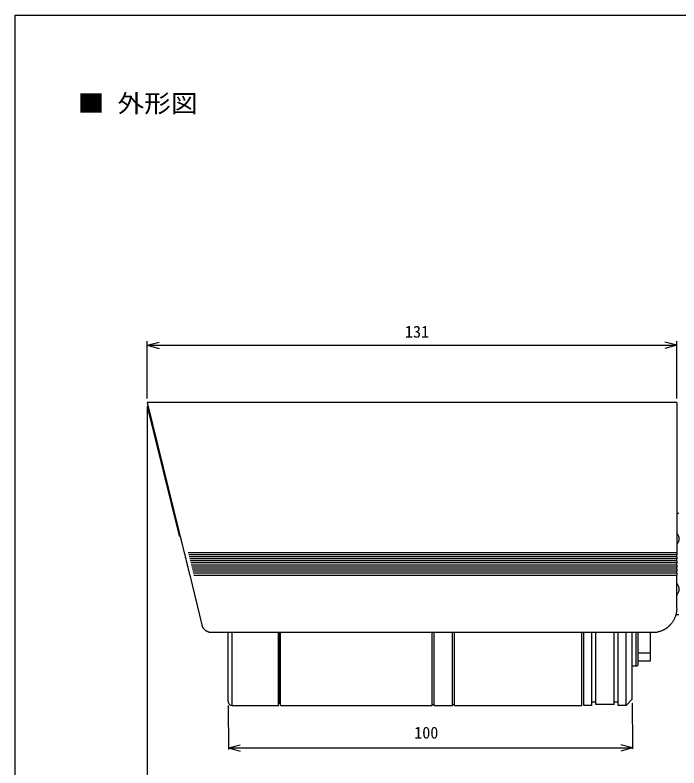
# Model space of a CAD drawing. Units: millimetres on the paper. Extents: x -131 to 294, y -95 to 190.
# Drawn here: x -131 to 33.3, y 3.2 to 189.6 of the extents above; entities that cross this region are included whole.
import ezdxf
from ezdxf.enums import TextEntityAlignment as Align

# ---------------------------------------------------------------- set-up
doc = ezdxf.new("R2010")
doc.units = ezdxf.units.MM
doc.layers.add('0-0_0', color=4, linetype='Continuous')
doc.styles.add('ＭＳ ゴシック', font='')
doc.styles.get('ＭＳ ゴシック').set_extended_font_data('MS Gothic')

msp = doc.modelspace()

# ---------------------------------------------------------------- linework, layer by layer
at = {"layer": '0-0_0'}
for p, q in [((-98.236, 94.683), (-98.236, 108.845)), ((-98.236, 107.845), (-95.338, 108.621)), ((32.764, 107.845), (29.867, 108.621)), ((32.764, 94.683), (32.764, 108.845)), ((-98.236, 107.845), (32.764, 107.845)), ((-98.236, 107.845), (-95.338, 107.069)), ((32.764, 107.845), (29.867, 107.069)), ((-98.236, 93.683), (-89.099, 56.482)), ((32.764, 93.683), (-98.236, 93.683)), ((32.764, 93.683), (32.764, 56.482)), ((-98.236, 92.683), (-90.369, 60.656)), ((33.321, 66.183), (32.764, 66.183)), ((-90.369, 60.656), (-90.356, 60.603)), ((-90.124, 60.656), (-90.369, 60.656)), ((-90.111, 60.603), (-90.356, 60.603)), ((-90.111, 60.603), (-90.014, 60.209)), ((-90.014, 60.209), (-89.762, 59.183)), ((-89.099, 56.482), (-88.962, 55.924)), ((32.764, 56.482), (-88.099, 56.482)), ((32.764, 56.482), (32.764, 55.924)), ((-88.962, 55.924), (-88.839, 55.424)), ((-88.839, 55.424), (-88.717, 54.929)), ((-88.717, 54.929), (-88.594, 54.429)), ((-88.594, 54.429), (-88.472, 53.933)), ((32.764, 55.924), (-87.962, 55.924)), ((32.764, 55.424), (-87.839, 55.424)), ((32.764, 54.929), (-87.717, 54.929)), ((32.764, 54.429), (-87.594, 54.429)), ((32.764, 55.424), (32.764, 55.924)), ((32.764, 55.424), (32.764, 54.929)), ((32.764, 54.429), (32.764, 54.929)), ((32.764, 54.429), (32.764, 53.933)), ((-88.472, 53.933), (-88.35, 53.433)), ((-88.35, 53.433), (-88.228, 52.937)), ((-88.228, 52.937), (-88.105, 52.437)), ((-88.105, 52.437), (-87.983, 51.942)), ((32.764, 53.933), (-87.472, 53.933)), ((32.764, 53.433), (-87.35, 53.433)), ((32.764, 52.937), (-87.228, 52.937)), ((32.764, 52.437), (-87.105, 52.437)), ((32.764, 53.433), (32.764, 53.933)), ((32.764, 53.433), (32.764, 52.937)), ((32.764, 52.437), (32.764, 52.937)), ((32.764, 52.437), (32.764, 51.942)), ((-87.983, 51.942), (-87.86, 51.441)), ((-87.86, 51.441), (-87.723, 50.882)), ((-87.723, 50.882), (-84.703, 38.586)), ((32.764, 51.942), (-86.983, 51.942)), ((32.764, 51.441), (-86.86, 51.441)), ((-86.723, 50.882), (32.764, 50.882)), ((32.764, 51.441), (32.764, 51.942)), ((32.764, 51.441), (32.764, 50.882)), ((32.764, 42.683), (32.764, 50.882)), ((-87.06, 48.183), (-86.808, 47.156)), ((-86.323, 45.183), (-86.323, 45.183)), ((32.573, 41.183), (33.321, 41.183)), ((26.764, 36.683), (-82.275, 36.683)), ((-78.235, 19.683), (-78.235, 36.683)), ((-77.236, 18.683), (-77.236, 36.683)), ((-65.736, 18.683), (-65.736, 36.683)), ((-65.636, 19.183), (-65.636, 36.683)), ((-65.236, 18.683), (-65.236, 36.683)), ((-27.736, 18.683), (-27.736, 36.683)), ((-27.236, 18.683), (-27.236, 36.683)), ((-22.736, 18.683), (-22.736, 36.683)), ((-22.236, 18.683), (-22.236, 36.683)), ((9.264, 18.683), (9.264, 36.683)), ((9.764, 18.683), (9.764, 36.683)), ((11.764, 18.683), (11.764, 36.683)), ((12.764, 18.933), (12.764, 36.683)), ((17.264, 18.933), (17.264, 36.683)), ((18.264, 18.683), (18.264, 36.683)), ((20.264, 18.683), (20.264, 36.683)), ((21.764, 20.183), (21.764, 36.683)), ((22.764, 28.433), (22.764, 36.683)), ((23.264, 28.933), (23.264, 36.683)), ((26.264, 31.58), (26.264, 36.683)), ((26.264, 31.58), (23.264, 31.58)), ((26.264, 29.683), (26.264, 31.58)), ((21.764, 28.433), (22.764, 28.433)), ((23.264, 29.683), (26.264, 29.683)), ((-78.23, 18.683), (-78.175, 7.761)), ((-77.236, 18.683), (-65.736, 18.683)), ((-65.636, 19.183), (-65.236, 19.183)), ((-65.236, 18.683), (-27.736, 18.683)), ((-27.736, 18.933), (-27.236, 18.933)), ((-27.236, 18.683), (-22.736, 18.683)), ((-22.736, 18.933), (-22.236, 18.933)), ((-22.236, 18.683), (9.264, 18.683)), ((11.764, 18.683), (9.764, 18.683)), ((12.764, 19.433), (11.764, 19.433)), ((17.264, 18.933), (12.764, 18.933)), ((18.264, 19.433), (17.264, 19.433)), ((20.264, 18.683), (18.264, 18.683)), ((20.264, 18.683), (21.764, 20.183)), ((21.769, 19.183), (21.822, 8.653)), ((-78.177, 8.153), (-75.279, 8.93)), ((-78.177, 8.153), (21.822, 8.153)), ((-78.177, 8.153), (-75.279, 7.377)), ((21.822, 8.153), (18.924, 8.93)), ((21.822, 8.153), (18.924, 7.377)), ((21.8, 8.661), (21.8, 7.951))]:
    msp.add_line(p, q, dxfattribs=at)
msp.add_lwpolyline([(-130.955, 189.607), (294.455, 189.607), (294.455, -94.919), (-130.955, -94.919)], close=True, dxfattribs=at)
for points in [[(-97.99, 92.683), (-98.236, 92.683), (-98.236, -13.644)], [(32.766, 61.425), (32.984, 61.093), (33.148, 60.761), (33.257, 60.43), (33.312, 60.098), (33.312, 59.767), (33.257, 59.435), (33.148, 59.104), (32.984, 58.772), (32.765, 58.441)], [(32.764, 48.927), (32.983, 48.595), (33.147, 48.263), (33.257, 47.931), (33.312, 47.599), (33.312, 47.267), (33.257, 46.935), (33.148, 46.603), (32.983, 46.271), (32.764, 45.939)], [(32.764, 42.683), (32.762, 42.439), (32.753, 42.219), (32.739, 42.019), (32.719, 41.835), (32.694, 41.666), (32.664, 41.507), (32.629, 41.354), (32.589, 41.205), (32.544, 41.057), (32.494, 40.906), (32.44, 40.753), (32.382, 40.599), (32.321, 40.445), (32.256, 40.292), (32.19, 40.141), (32.121, 39.992), (32.05, 39.848), (31.978, 39.709), (31.905, 39.575), (31.829, 39.444), (31.748, 39.315), (31.658, 39.185), (31.558, 39.052), (31.446, 38.913), (31.318, 38.766), (31.172, 38.609), (31.007, 38.44)], [(-84.06, 37.432), (-84.088, 37.46), (-84.117, 37.489), (-84.146, 37.519), (-84.175, 37.55), (-84.204, 37.581), (-84.232, 37.613), (-84.259, 37.645), (-84.285, 37.677), (-84.31, 37.709), (-84.334, 37.743), (-84.357, 37.776), (-84.38, 37.811), (-84.402, 37.847), (-84.423, 37.885), (-84.445, 37.924), (-84.466, 37.965), (-84.487, 38.007), (-84.507, 38.05), (-84.527, 38.093), (-84.545, 38.136), (-84.563, 38.178), (-84.58, 38.218), (-84.596, 38.257), (-84.61, 38.293), (-84.623, 38.326), (-84.635, 38.357), (-84.646, 38.387), (-84.656, 38.416), (-84.665, 38.446), (-84.674, 38.477), (-84.684, 38.51), (-84.693, 38.546), (-84.703, 38.586)], [(-82.275, 36.683), (-82.374, 36.684), (-82.464, 36.687), (-82.545, 36.693), (-82.619, 36.7), (-82.687, 36.71), (-82.75, 36.721), (-82.81, 36.734), (-82.867, 36.749), (-82.924, 36.765), (-82.98, 36.783), (-83.037, 36.802), (-83.093, 36.822), (-83.149, 36.843), (-83.203, 36.864), (-83.256, 36.886), (-83.307, 36.908), (-83.357, 36.931), (-83.403, 36.953), (-83.448, 36.974), (-83.491, 36.996), (-83.533, 37.019), (-83.575, 37.044), (-83.618, 37.071), (-83.662, 37.101), (-83.71, 37.134), (-83.762, 37.172), (-83.818, 37.215), (-83.84, 37.233), (-83.859, 37.249), (-83.878, 37.264), (-83.895, 37.278), (-83.911, 37.293), (-83.928, 37.308), (-83.946, 37.324), (-83.965, 37.341), (-83.986, 37.361), (-84.009, 37.382), (-84.034, 37.406), (-84.06, 37.432)], [(31.007, 38.44), (31.002, 38.434), (30.996, 38.429), (30.989, 38.422), (30.981, 38.414), (30.97, 38.403), (30.956, 38.39), (30.938, 38.372), (30.915, 38.35), (30.887, 38.322), (30.853, 38.289), (30.813, 38.25), (30.767, 38.207), (30.717, 38.16), (30.663, 38.109), (30.605, 38.057), (30.544, 38.003), (30.481, 37.949), (30.415, 37.894), (30.348, 37.841), (30.278, 37.788), (30.205, 37.735), (30.127, 37.683), (30.045, 37.63), (29.956, 37.576), (29.86, 37.522), (29.756, 37.466), (29.643, 37.409), (29.521, 37.35), (29.39, 37.289), (29.253, 37.229), (29.109, 37.168), (28.962, 37.109), (28.812, 37.051), (28.661, 36.996), (28.511, 36.944), (28.362, 36.896), (28.215, 36.853), (28.069, 36.814), (27.919, 36.78)], [(27.919, 36.78), (27.762, 36.75), (27.596, 36.726), (27.416, 36.707), (27.22, 36.694), (27.004, 36.685), (26.764, 36.683)]]:
    msp.add_lwpolyline(points, dxfattribs=at)
for centre, radius, start, end in [((22.764, 28.933), 0.5, 270.00032, 0.00002), ((-77.236, 19.681), 0.998, 179.90225, 270.04053)]:
    msp.add_arc(centre, radius, start, end, dxfattribs=at)

# ---------------------------------------------------------------- texts
at = {"layer": '0-0_0', "color": 3, "style": 'ＭＳ ゴシック', "width": 1.1}
msp.add_text('■ 外形図', height=4.399, dxfattribs=at).set_placement((-115.505, 164.205), align=Align.BOTTOM_LEFT)
at = {"layer": '0-0_0', "style": 'ＭＳ ゴシック'}
for s, p in [('131', (-34.486, 108.845)), ('100', (-32.2, 9.572))]:
    msp.add_text(s, height=2.933, dxfattribs=at).set_placement(p, align=Align.BOTTOM_LEFT)

doc.saveas('drawing.dxf')
